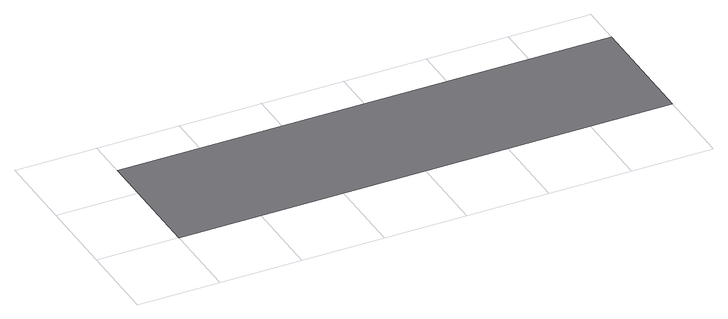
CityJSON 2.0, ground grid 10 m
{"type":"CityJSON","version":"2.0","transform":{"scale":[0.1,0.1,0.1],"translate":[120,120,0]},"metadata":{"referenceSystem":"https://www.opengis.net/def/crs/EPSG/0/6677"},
"CityObjects":{
"road1":{"type":"Road","attributes":{"name":"Folder Road A"},"geometry":[{"type":"MultiSurface","lod":"1","boundaries":[[[0,1,2,3]]]}]}
},
"vertices":[
[600,0,0],[600,150,0],[0,150,0],[0,0,0]
]}
